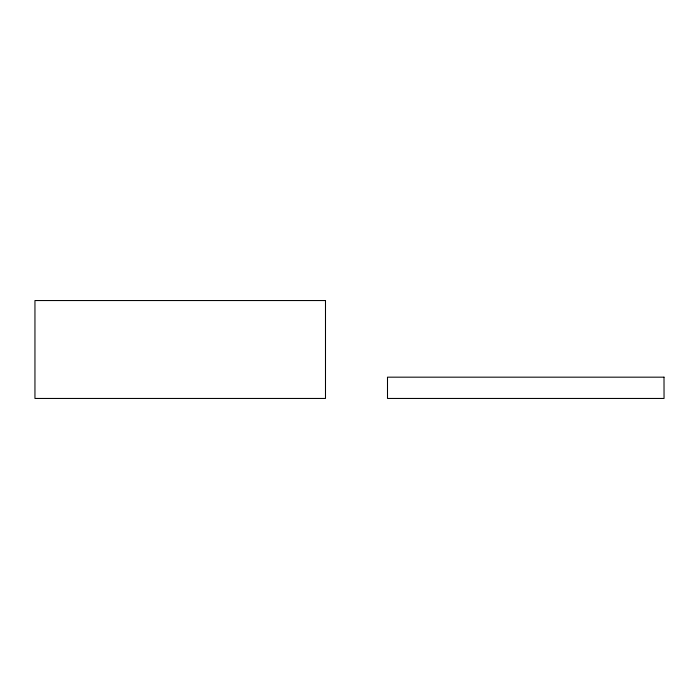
<?xml version="1.0" encoding="UTF-8"?>
<svg xmlns="http://www.w3.org/2000/svg" width="699" height="699" viewBox="0 0 699 699"><rect width="100%" height="100%" fill="white"/><g stroke="black" fill="none" stroke-linecap="round" stroke-linejoin="round"><path stroke-width="1.05" d="M325.489 300.544L34.95 300.544L34.95 398.456L325.489 398.456L325.489 300.544M664.006 377.172L387.499 377.172L387.499 398.456L664.05 398.456L664.006 377.172"/></g></svg>
